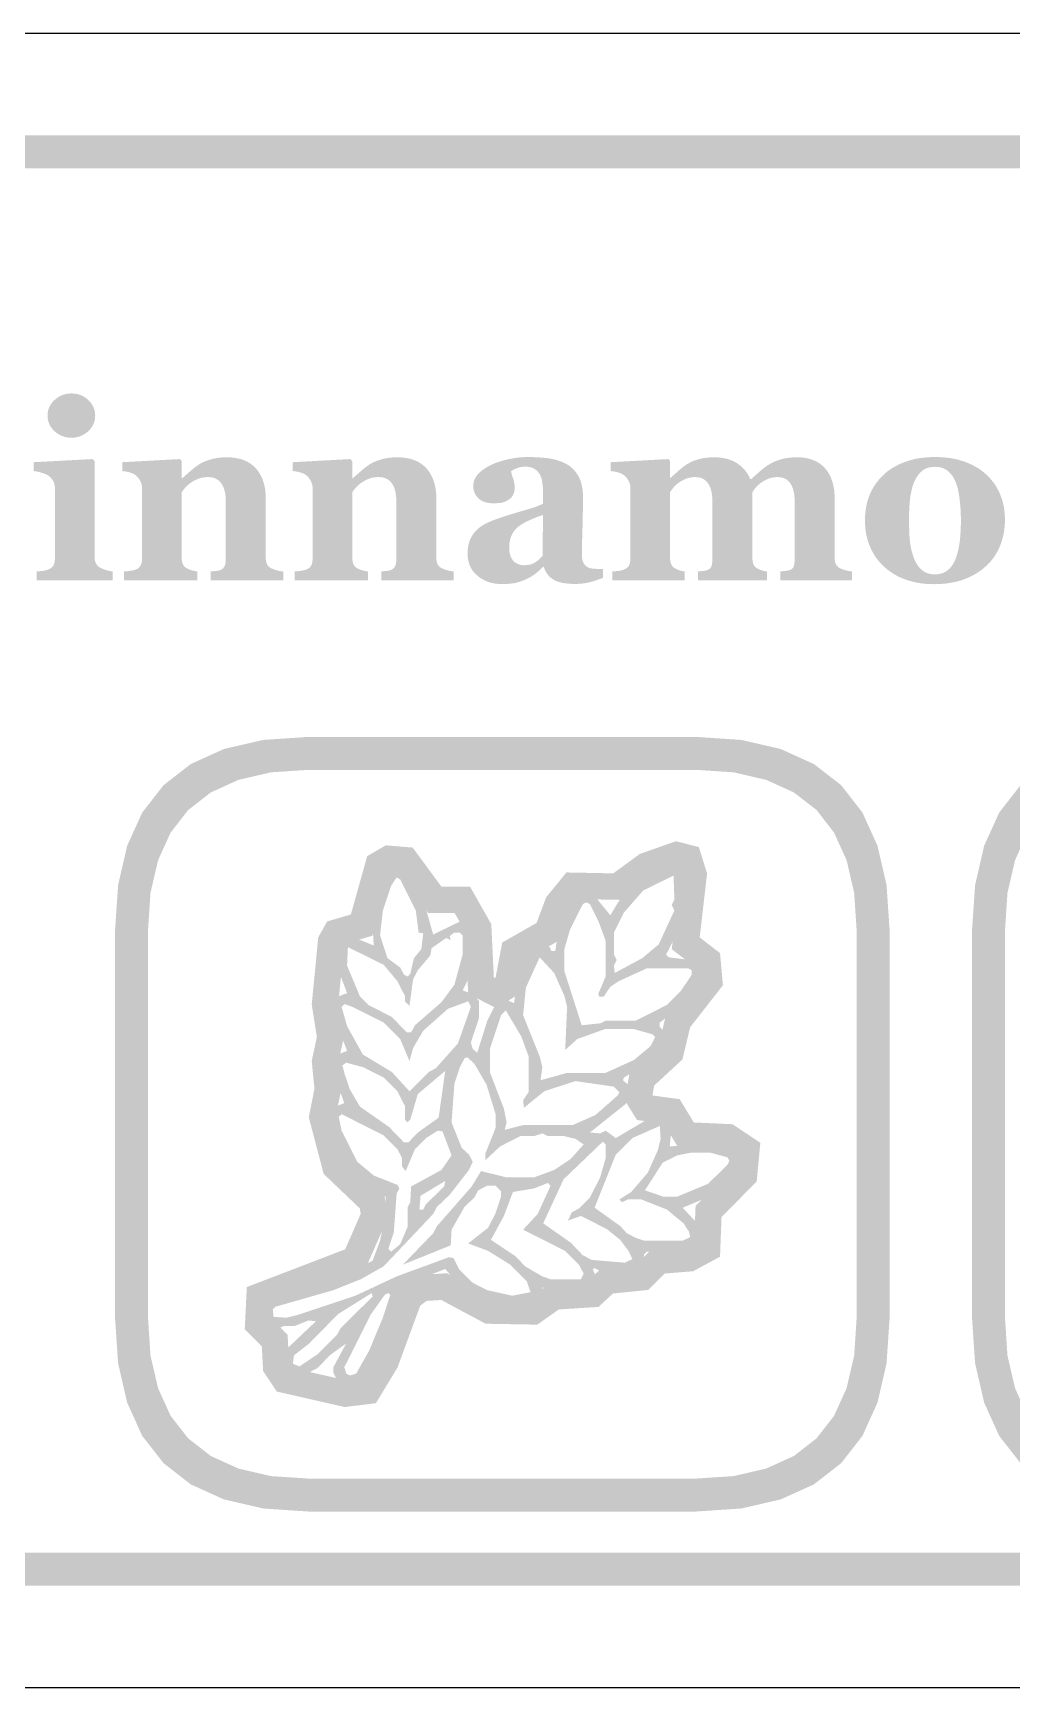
# Model space of a CAD drawing. Header units: millimetres. Extents: x 6 to 126, y 130 to 351.
# Drawn here: x 21.91 to 33.78, y 284.96 to 305.04 of the extents above; entities that cross this region are included whole.
import ezdxf

# ---------------------------------------------------------------- set-up
doc = ezdxf.new("R2010")
doc.units = ezdxf.units.MM
doc.layers.add('CUT', color=1, linetype='Continuous')
doc.layers.add('RASTER', color=7, linetype='Continuous')

msp = doc.modelspace()

# ---------------------------------------------------------------- hatches: boundary and pattern name
at = {"layer": 'RASTER'}
h = msp.add_hatch(color=7, dxfattribs=at)
h.paths.add_polyline_path([(7.2, 301.6), (7.234, 302.116), (7.337, 302.563), (7.509, 302.941), (7.75, 303.25), (8.059, 303.491), (8.438, 303.663), (8.884, 303.766), (9.4, 303.8), (66.6, 303.8), (67.116, 303.766), (67.563, 303.663), (67.941, 303.491), (68.25, 303.25), (68.491, 302.941), (68.663, 302.563), (68.766, 302.116), (68.8, 301.6), (68.8, 288.4), (68.766, 287.884), (68.663, 287.438), (68.491, 287.059), (68.25, 286.75), (67.941, 286.509), (67.563, 286.338), (67.116, 286.234), (66.6, 286.2), (9.4, 286.2), (8.884, 286.234), (8.438, 286.338), (8.059, 286.509), (7.75, 286.75), (7.509, 287.059), (7.337, 287.438), (7.234, 287.884), (7.2, 288.4)])
h.paths.add_polyline_path([(7.6, 301.6), (7.6, 288.4), (7.628, 287.978), (7.712, 287.613), (7.853, 287.303), (8.05, 287.05), (8.303, 286.853), (8.612, 286.713), (8.978, 286.628), (9.4, 286.6), (66.6, 286.6), (67.022, 286.628), (67.387, 286.713), (67.697, 286.853), (67.95, 287.05), (68.147, 287.303), (68.288, 287.613), (68.372, 287.978), (68.4, 288.4), (68.4, 301.6), (68.372, 302.022), (68.288, 302.388), (68.147, 302.697), (67.95, 302.95), (67.697, 303.147), (67.387, 303.288), (67.022, 303.372), (66.6, 303.4), (9.4, 303.4), (8.978, 303.372), (8.612, 303.288), (8.303, 303.147), (8.05, 302.95), (7.853, 302.697), (7.712, 302.388), (7.628, 302.022), (7.6, 301.6)], flags=0)
h = msp.add_hatch(color=7, dxfattribs=at)
h.paths.add_polyline_path([(22.873, 298.4), (21.948, 298.4), (21.948, 298.507), (21.957, 298.508), (21.966, 298.508), (21.976, 298.509), (21.985, 298.51), (21.995, 298.511), (22.004, 298.512), (22.013, 298.513), (22.022, 298.514), (22.031, 298.515), (22.04, 298.517), (22.048, 298.518), (22.056, 298.52), (22.064, 298.522), (22.071, 298.524), (22.078, 298.526), (22.085, 298.529), (22.096, 298.534), (22.107, 298.539), (22.116, 298.544), (22.125, 298.55), (22.133, 298.557), (22.14, 298.564), (22.146, 298.571), (22.151, 298.579), (22.156, 298.588), (22.159, 298.597), (22.163, 298.607), (22.165, 298.618), (22.167, 298.629), (22.169, 298.641), (22.17, 298.653), (22.17, 298.667), (22.17, 299.519), (22.17, 299.532), (22.169, 299.544), (22.167, 299.556), (22.164, 299.567), (22.161, 299.578), (22.157, 299.589), (22.152, 299.599), (22.147, 299.609), (22.141, 299.619), (22.134, 299.628), (22.128, 299.636), (22.12, 299.644), (22.113, 299.652), (22.105, 299.659), (22.097, 299.665), (22.088, 299.671), (22.081, 299.676), (22.073, 299.68), (22.065, 299.684), (22.055, 299.689), (22.045, 299.693), (22.033, 299.697), (22.021, 299.701), (22.008, 299.705), (21.995, 299.709), (21.982, 299.713), (21.97, 299.716), (21.957, 299.718), (21.945, 299.721), (21.933, 299.723), (21.922, 299.724), (21.911, 299.726), (21.911, 299.833), (22.629, 299.871), (22.651, 299.849), (22.651, 298.686), (22.651, 298.673), (22.652, 298.661), (22.654, 298.649), (22.656, 298.638), (22.659, 298.628), (22.663, 298.617), (22.667, 298.608), (22.673, 298.598), (22.678, 298.59), (22.685, 298.582), (22.692, 298.574), (22.699, 298.567), (22.708, 298.561), (22.716, 298.555), (22.726, 298.55), (22.736, 298.545), (22.743, 298.542), (22.751, 298.539), (22.758, 298.536), (22.766, 298.533), (22.775, 298.53), (22.783, 298.527), (22.791, 298.524), (22.8, 298.522), (22.809, 298.519), (22.818, 298.517), (22.827, 298.515), (22.836, 298.513), (22.845, 298.511), (22.854, 298.509), (22.864, 298.508), (22.873, 298.507)])
h.paths.add_polyline_path([(22.659, 300.398), (22.658, 300.371), (22.654, 300.344), (22.647, 300.319), (22.638, 300.295), (22.626, 300.272), (22.611, 300.25), (22.594, 300.228), (22.574, 300.208), (22.552, 300.19), (22.529, 300.174), (22.505, 300.161), (22.48, 300.15), (22.454, 300.141), (22.427, 300.135), (22.4, 300.131), (22.371, 300.13), (22.342, 300.131), (22.314, 300.135), (22.286, 300.141), (22.26, 300.15), (22.235, 300.161), (22.211, 300.174), (22.188, 300.19), (22.167, 300.208), (22.146, 300.228), (22.129, 300.25), (22.114, 300.272), (22.102, 300.295), (22.093, 300.319), (22.086, 300.344), (22.082, 300.371), (22.081, 300.398), (22.082, 300.425), (22.086, 300.452), (22.093, 300.477), (22.102, 300.501), (22.114, 300.525), (22.129, 300.547), (22.146, 300.568), (22.167, 300.588), (22.188, 300.607), (22.211, 300.623), (22.235, 300.637), (22.26, 300.648), (22.286, 300.656), (22.314, 300.663), (22.342, 300.666), (22.371, 300.668), (22.4, 300.666), (22.428, 300.663), (22.455, 300.656), (22.481, 300.648), (22.506, 300.637), (22.53, 300.623), (22.553, 300.607), (22.574, 300.588), (22.594, 300.568), (22.612, 300.547), (22.626, 300.525), (22.638, 300.501), (22.647, 300.477), (22.654, 300.452), (22.658, 300.425), (22.659, 300.398)])
for points in [[(24.942, 298.4), (24.06, 298.4), (24.06, 298.507), (24.067, 298.508), (24.074, 298.508), (24.082, 298.509), (24.091, 298.51), (24.099, 298.511), (24.108, 298.512), (24.117, 298.513), (24.127, 298.514), (24.137, 298.515), (24.146, 298.517), (24.154, 298.518), (24.162, 298.52), (24.169, 298.522), (24.176, 298.524), (24.182, 298.526), (24.187, 298.529), (24.195, 298.533), (24.202, 298.538), (24.208, 298.543), (24.214, 298.549), (24.219, 298.555), (24.224, 298.561), (24.228, 298.568), (24.231, 298.576), (24.234, 298.584), (24.237, 298.593), (24.239, 298.603), (24.241, 298.614), (24.243, 298.626), (24.244, 298.638), (24.244, 298.652), (24.244, 298.667), (24.244, 299.352), (24.244, 299.388), (24.241, 299.422), (24.237, 299.454), (24.231, 299.483), (24.223, 299.51), (24.213, 299.535), (24.202, 299.557), (24.189, 299.577), (24.175, 299.595), (24.159, 299.61), (24.141, 299.623), (24.122, 299.634), (24.1, 299.642), (24.078, 299.648), (24.054, 299.651), (24.028, 299.652), (24.013, 299.652), (23.999, 299.651), (23.985, 299.65), (23.971, 299.648), (23.957, 299.646), (23.944, 299.643), (23.931, 299.639), (23.918, 299.635), (23.906, 299.63), (23.893, 299.625), (23.881, 299.619), (23.868, 299.613), (23.856, 299.607), (23.844, 299.599), (23.832, 299.592), (23.82, 299.584), (23.809, 299.576), (23.799, 299.569), (23.79, 299.561), (23.781, 299.554), (23.773, 299.546), (23.765, 299.539), (23.758, 299.531), (23.751, 299.524), (23.745, 299.516), (23.739, 299.509), (23.733, 299.501), (23.728, 299.495), (23.723, 299.488), (23.718, 299.482), (23.713, 299.475), (23.708, 299.469), (23.708, 298.683), (23.708, 298.67), (23.709, 298.658), (23.71, 298.647), (23.712, 298.636), (23.714, 298.625), (23.716, 298.615), (23.719, 298.606), (23.723, 298.597), (23.727, 298.589), (23.731, 298.581), (23.737, 298.574), (23.742, 298.567), (23.749, 298.561), (23.756, 298.555), (23.763, 298.55), (23.771, 298.545), (23.777, 298.542), (23.784, 298.539), (23.79, 298.536), (23.798, 298.533), (23.805, 298.53), (23.813, 298.527), (23.821, 298.524), (23.83, 298.522), (23.839, 298.519), (23.847, 298.517), (23.856, 298.515), (23.865, 298.513), (23.873, 298.511), (23.882, 298.509), (23.89, 298.508), (23.899, 298.507), (23.899, 298.4), (23.008, 298.4), (23.008, 298.507), (23.017, 298.508), (23.026, 298.509), (23.036, 298.509), (23.045, 298.51), (23.054, 298.511), (23.063, 298.513), (23.073, 298.514), (23.082, 298.515), (23.091, 298.516), (23.1, 298.518), (23.109, 298.519), (23.117, 298.521), (23.124, 298.523), (23.132, 298.525), (23.139, 298.527), (23.146, 298.529), (23.157, 298.533), (23.167, 298.538), (23.177, 298.543), (23.185, 298.549), (23.193, 298.556), (23.2, 298.563), (23.205, 298.571), (23.21, 298.579), (23.214, 298.587), (23.218, 298.597), (23.221, 298.607), (23.223, 298.618), (23.225, 298.629), (23.227, 298.641), (23.228, 298.653), (23.228, 298.667), (23.228, 299.519), (23.227, 299.53), (23.226, 299.542), (23.224, 299.553), (23.222, 299.564), (23.219, 299.575), (23.215, 299.586), (23.21, 299.597), (23.204, 299.608), (23.198, 299.619), (23.192, 299.629), (23.185, 299.639), (23.177, 299.648), (23.169, 299.657), (23.161, 299.665), (23.152, 299.673), (23.143, 299.68), (23.136, 299.685), (23.129, 299.689), (23.121, 299.693), (23.113, 299.696), (23.104, 299.7), (23.095, 299.703), (23.086, 299.707), (23.076, 299.71), (23.066, 299.712), (23.056, 299.715), (23.045, 299.717), (23.034, 299.719), (23.023, 299.721), (23.011, 299.723), (23, 299.724), (22.988, 299.726), (22.988, 299.833), (23.686, 299.871), (23.708, 299.849), (23.708, 299.636), (23.714, 299.636), (23.725, 299.646), (23.736, 299.656), (23.747, 299.666), (23.76, 299.677), (23.772, 299.688), (23.786, 299.699), (23.799, 299.712), (23.814, 299.724), (23.828, 299.737), (23.842, 299.749), (23.856, 299.76), (23.87, 299.771), (23.884, 299.781), (23.897, 299.79), (23.91, 299.799), (23.922, 299.808), (23.936, 299.816), (23.951, 299.825), (23.968, 299.833), (23.985, 299.84), (24.003, 299.848), (24.022, 299.855), (24.043, 299.861), (24.064, 299.868), (24.086, 299.874), (24.109, 299.879), (24.132, 299.883), (24.155, 299.886), (24.179, 299.889), (24.203, 299.891), (24.227, 299.892), (24.252, 299.893), (24.31, 299.891), (24.364, 299.884), (24.414, 299.874), (24.461, 299.859), (24.504, 299.84), (24.543, 299.816), (24.578, 299.789), (24.61, 299.757), (24.638, 299.722), (24.662, 299.684), (24.683, 299.643), (24.699, 299.6), (24.712, 299.553), (24.722, 299.504), (24.727, 299.452), (24.729, 299.398), (24.729, 298.68), (24.729, 298.667), (24.73, 298.654), (24.732, 298.642), (24.733, 298.631), (24.736, 298.621), (24.738, 298.611), (24.742, 298.602), (24.745, 298.593), (24.75, 298.586), (24.755, 298.578), (24.761, 298.571), (24.768, 298.564), (24.776, 298.558), (24.785, 298.552), (24.795, 298.547), (24.805, 298.542), (24.811, 298.54), (24.818, 298.537), (24.825, 298.534), (24.832, 298.532), (24.839, 298.529), (24.847, 298.527), (24.855, 298.524), (24.863, 298.522), (24.872, 298.519), (24.881, 298.517), (24.89, 298.515), (24.9, 298.513), (24.91, 298.511), (24.92, 298.509), (24.931, 298.508), (24.942, 298.507)], [(27.011, 298.4), (26.13, 298.4), (26.13, 298.507), (26.137, 298.508), (26.144, 298.508), (26.152, 298.509), (26.16, 298.51), (26.169, 298.511), (26.178, 298.512), (26.187, 298.513), (26.197, 298.514), (26.207, 298.515), (26.216, 298.517), (26.224, 298.518), (26.232, 298.52), (26.239, 298.522), (26.246, 298.524), (26.252, 298.526), (26.257, 298.529), (26.264, 298.533), (26.271, 298.538), (26.278, 298.543), (26.283, 298.549), (26.289, 298.555), (26.293, 298.561), (26.297, 298.568), (26.301, 298.576), (26.304, 298.584), (26.307, 298.593), (26.309, 298.603), (26.311, 298.614), (26.312, 298.626), (26.313, 298.638), (26.314, 298.652), (26.314, 298.667), (26.314, 299.352), (26.313, 299.388), (26.311, 299.422), (26.306, 299.454), (26.3, 299.483), (26.293, 299.51), (26.283, 299.535), (26.272, 299.557), (26.259, 299.577), (26.245, 299.595), (26.229, 299.61), (26.211, 299.623), (26.191, 299.634), (26.17, 299.642), (26.148, 299.648), (26.123, 299.651), (26.097, 299.652), (26.083, 299.652), (26.069, 299.651), (26.055, 299.65), (26.041, 299.648), (26.027, 299.646), (26.014, 299.643), (26.001, 299.639), (25.988, 299.635), (25.976, 299.63), (25.963, 299.625), (25.951, 299.619), (25.938, 299.613), (25.926, 299.607), (25.914, 299.599), (25.902, 299.592), (25.889, 299.584), (25.879, 299.576), (25.869, 299.569), (25.86, 299.561), (25.851, 299.554), (25.843, 299.546), (25.835, 299.539), (25.828, 299.531), (25.821, 299.524), (25.815, 299.516), (25.809, 299.509), (25.803, 299.501), (25.798, 299.495), (25.792, 299.488), (25.787, 299.482), (25.783, 299.475), (25.778, 299.469), (25.778, 298.683), (25.778, 298.67), (25.779, 298.658), (25.78, 298.647), (25.782, 298.636), (25.784, 298.625), (25.786, 298.615), (25.789, 298.606), (25.793, 298.597), (25.797, 298.589), (25.801, 298.581), (25.806, 298.574), (25.812, 298.567), (25.818, 298.561), (25.825, 298.555), (25.833, 298.55), (25.841, 298.545), (25.847, 298.542), (25.854, 298.539), (25.86, 298.536), (25.867, 298.533), (25.875, 298.53), (25.883, 298.527), (25.891, 298.524), (25.9, 298.522), (25.908, 298.519), (25.917, 298.517), (25.926, 298.515), (25.934, 298.513), (25.943, 298.511), (25.952, 298.509), (25.96, 298.508), (25.969, 298.507), (25.969, 298.4), (25.078, 298.4), (25.078, 298.507), (25.087, 298.508), (25.096, 298.509), (25.105, 298.509), (25.115, 298.51), (25.124, 298.511), (25.133, 298.513), (25.143, 298.514), (25.152, 298.515), (25.161, 298.516), (25.17, 298.518), (25.178, 298.519), (25.186, 298.521), (25.194, 298.523), (25.202, 298.525), (25.209, 298.527), (25.216, 298.529), (25.227, 298.533), (25.237, 298.538), (25.247, 298.543), (25.255, 298.549), (25.263, 298.556), (25.269, 298.563), (25.275, 298.571), (25.28, 298.579), (25.284, 298.587), (25.288, 298.597), (25.291, 298.607), (25.293, 298.618), (25.295, 298.629), (25.297, 298.641), (25.297, 298.653), (25.298, 298.667), (25.298, 299.519), (25.297, 299.53), (25.296, 299.542), (25.294, 299.553), (25.292, 299.564), (25.288, 299.575), (25.284, 299.586), (25.28, 299.597), (25.274, 299.608), (25.268, 299.619), (25.262, 299.629), (25.255, 299.639), (25.247, 299.648), (25.239, 299.657), (25.231, 299.665), (25.222, 299.673), (25.213, 299.68), (25.206, 299.685), (25.199, 299.689), (25.191, 299.693), (25.183, 299.696), (25.174, 299.7), (25.165, 299.703), (25.156, 299.707), (25.146, 299.71), (25.136, 299.712), (25.125, 299.715), (25.115, 299.717), (25.104, 299.719), (25.092, 299.721), (25.081, 299.723), (25.069, 299.724), (25.057, 299.726), (25.057, 299.833), (25.756, 299.871), (25.778, 299.849), (25.778, 299.636), (25.784, 299.636), (25.794, 299.646), (25.806, 299.656), (25.817, 299.666), (25.829, 299.677), (25.842, 299.688), (25.855, 299.699), (25.869, 299.712), (25.884, 299.724), (25.898, 299.737), (25.912, 299.749), (25.926, 299.76), (25.94, 299.771), (25.953, 299.781), (25.966, 299.79), (25.979, 299.799), (25.992, 299.808), (26.006, 299.816), (26.021, 299.825), (26.037, 299.833), (26.055, 299.84), (26.073, 299.848), (26.092, 299.855), (26.113, 299.861), (26.134, 299.868), (26.156, 299.874), (26.179, 299.879), (26.202, 299.883), (26.225, 299.886), (26.248, 299.889), (26.272, 299.891), (26.297, 299.892), (26.322, 299.893), (26.379, 299.891), (26.433, 299.884), (26.484, 299.874), (26.53, 299.859), (26.573, 299.84), (26.613, 299.816), (26.648, 299.789), (26.68, 299.757), (26.708, 299.722), (26.732, 299.684), (26.752, 299.643), (26.769, 299.6), (26.782, 299.553), (26.792, 299.504), (26.797, 299.452), (26.799, 299.398), (26.799, 298.68), (26.799, 298.667), (26.8, 298.654), (26.801, 298.642), (26.803, 298.631), (26.805, 298.621), (26.808, 298.611), (26.811, 298.602), (26.815, 298.593), (26.82, 298.586), (26.825, 298.578), (26.831, 298.571), (26.838, 298.564), (26.846, 298.558), (26.855, 298.552), (26.865, 298.547), (26.875, 298.542), (26.881, 298.54), (26.888, 298.537), (26.894, 298.534), (26.901, 298.532), (26.909, 298.529), (26.917, 298.527), (26.925, 298.524), (26.933, 298.522), (26.942, 298.519), (26.951, 298.517), (26.96, 298.515), (26.97, 298.513), (26.98, 298.511), (26.99, 298.509), (27.001, 298.508), (27.011, 298.507)], [(31.845, 298.4), (30.972, 298.4), (30.972, 298.507), (30.981, 298.508), (30.989, 298.509), (30.997, 298.51), (31.005, 298.511), (31.014, 298.512), (31.022, 298.513), (31.031, 298.514), (31.04, 298.514), (31.048, 298.515), (31.057, 298.516), (31.065, 298.518), (31.072, 298.519), (31.079, 298.521), (31.086, 298.524), (31.092, 298.526), (31.098, 298.529), (31.106, 298.533), (31.113, 298.537), (31.119, 298.543), (31.125, 298.548), (31.13, 298.555), (31.134, 298.562), (31.137, 298.57), (31.139, 298.578), (31.141, 298.587), (31.143, 298.596), (31.145, 298.607), (31.146, 298.617), (31.147, 298.629), (31.148, 298.641), (31.148, 298.653), (31.148, 298.667), (31.148, 299.351), (31.147, 299.387), (31.145, 299.421), (31.141, 299.453), (31.135, 299.483), (31.127, 299.51), (31.118, 299.535), (31.107, 299.557), (31.095, 299.577), (31.081, 299.595), (31.065, 299.61), (31.048, 299.623), (31.03, 299.634), (31.01, 299.642), (30.989, 299.648), (30.966, 299.651), (30.942, 299.652), (30.926, 299.652), (30.911, 299.651), (30.896, 299.65), (30.882, 299.647), (30.868, 299.645), (30.855, 299.641), (30.842, 299.637), (30.83, 299.633), (30.817, 299.628), (30.806, 299.622), (30.794, 299.616), (30.783, 299.611), (30.771, 299.604), (30.761, 299.598), (30.75, 299.591), (30.74, 299.584), (30.729, 299.576), (30.719, 299.568), (30.71, 299.561), (30.702, 299.553), (30.694, 299.545), (30.686, 299.537), (30.68, 299.53), (30.674, 299.522), (30.668, 299.515), (30.662, 299.507), (30.657, 299.5), (30.652, 299.494), (30.647, 299.487), (30.643, 299.481), (30.638, 299.475), (30.634, 299.469), (30.634, 298.683), (30.634, 298.67), (30.635, 298.658), (30.636, 298.646), (30.637, 298.635), (30.639, 298.625), (30.641, 298.615), (30.644, 298.606), (30.646, 298.597), (30.65, 298.589), (30.654, 298.581), (30.659, 298.574), (30.664, 298.568), (30.67, 298.561), (30.677, 298.555), (30.685, 298.55), (30.693, 298.545), (30.699, 298.542), (30.705, 298.539), (30.711, 298.536), (30.718, 298.533), (30.724, 298.53), (30.731, 298.527), (30.739, 298.524), (30.746, 298.522), (30.754, 298.519), (30.761, 298.517), (30.769, 298.515), (30.777, 298.513), (30.785, 298.511), (30.793, 298.509), (30.801, 298.508), (30.81, 298.507), (30.81, 298.4), (29.973, 298.4), (29.973, 298.507), (29.981, 298.508), (29.988, 298.508), (29.996, 298.509), (30.004, 298.51), (30.013, 298.511), (30.022, 298.512), (30.031, 298.513), (30.041, 298.514), (30.05, 298.515), (30.059, 298.517), (30.068, 298.518), (30.075, 298.52), (30.082, 298.522), (30.089, 298.524), (30.094, 298.526), (30.099, 298.529), (30.107, 298.533), (30.113, 298.538), (30.119, 298.543), (30.125, 298.549), (30.13, 298.555), (30.134, 298.561), (30.137, 298.568), (30.14, 298.576), (30.142, 298.584), (30.144, 298.593), (30.145, 298.603), (30.147, 298.614), (30.148, 298.626), (30.149, 298.638), (30.149, 298.652), (30.149, 298.667), (30.149, 299.351), (30.148, 299.387), (30.146, 299.421), (30.142, 299.453), (30.136, 299.483), (30.128, 299.51), (30.119, 299.535), (30.108, 299.557), (30.096, 299.577), (30.082, 299.595), (30.066, 299.61), (30.049, 299.623), (30.031, 299.634), (30.011, 299.642), (29.99, 299.648), (29.967, 299.651), (29.943, 299.652), (29.927, 299.652), (29.912, 299.651), (29.897, 299.65), (29.883, 299.647), (29.869, 299.645), (29.856, 299.641), (29.843, 299.637), (29.831, 299.633), (29.818, 299.628), (29.807, 299.622), (29.795, 299.616), (29.784, 299.611), (29.772, 299.604), (29.761, 299.598), (29.751, 299.591), (29.74, 299.584), (29.73, 299.576), (29.72, 299.568), (29.711, 299.561), (29.703, 299.553), (29.695, 299.545), (29.687, 299.537), (29.681, 299.53), (29.675, 299.522), (29.669, 299.515), (29.663, 299.507), (29.658, 299.5), (29.653, 299.494), (29.648, 299.487), (29.644, 299.481), (29.639, 299.475), (29.635, 299.469), (29.635, 298.683), (29.635, 298.67), (29.636, 298.658), (29.637, 298.647), (29.638, 298.636), (29.64, 298.625), (29.642, 298.616), (29.645, 298.606), (29.648, 298.598), (29.652, 298.59), (29.656, 298.582), (29.661, 298.575), (29.667, 298.568), (29.673, 298.561), (29.68, 298.555), (29.687, 298.55), (29.695, 298.545), (29.701, 298.542), (29.707, 298.539), (29.714, 298.536), (29.72, 298.533), (29.727, 298.53), (29.734, 298.527), (29.741, 298.524), (29.749, 298.522), (29.756, 298.519), (29.764, 298.517), (29.772, 298.515), (29.779, 298.513), (29.788, 298.511), (29.796, 298.509), (29.804, 298.508), (29.812, 298.507), (29.812, 298.4), (28.935, 298.4), (28.935, 298.507), (28.944, 298.508), (28.954, 298.508), (28.963, 298.509), (28.973, 298.51), (28.982, 298.511), (28.991, 298.512), (29, 298.513), (29.01, 298.514), (29.019, 298.515), (29.027, 298.517), (29.036, 298.518), (29.044, 298.52), (29.051, 298.522), (29.059, 298.524), (29.066, 298.526), (29.073, 298.529), (29.084, 298.534), (29.094, 298.539), (29.104, 298.544), (29.112, 298.55), (29.12, 298.557), (29.126, 298.564), (29.132, 298.571), (29.137, 298.579), (29.141, 298.588), (29.145, 298.597), (29.148, 298.607), (29.15, 298.618), (29.152, 298.629), (29.153, 298.641), (29.154, 298.653), (29.155, 298.667), (29.155, 299.519), (29.154, 299.531), (29.153, 299.542), (29.151, 299.554), (29.148, 299.565), (29.145, 299.577), (29.141, 299.588), (29.135, 299.599), (29.13, 299.611), (29.123, 299.622), (29.117, 299.632), (29.11, 299.641), (29.102, 299.65), (29.095, 299.659), (29.087, 299.667), (29.078, 299.674), (29.07, 299.68), (29.063, 299.685), (29.056, 299.689), (29.048, 299.693), (29.04, 299.696), (29.031, 299.7), (29.022, 299.703), (29.013, 299.707), (29.003, 299.71), (28.993, 299.712), (28.982, 299.715), (28.972, 299.717), (28.961, 299.719), (28.949, 299.721), (28.938, 299.723), (28.926, 299.724), (28.914, 299.726), (28.914, 299.833), (29.613, 299.871), (29.635, 299.849), (29.635, 299.642), (29.641, 299.642), (29.651, 299.652), (29.662, 299.661), (29.674, 299.672), (29.686, 299.682), (29.698, 299.693), (29.711, 299.705), (29.724, 299.717), (29.738, 299.729), (29.752, 299.742), (29.766, 299.753), (29.78, 299.764), (29.793, 299.775), (29.806, 299.785), (29.819, 299.794), (29.832, 299.803), (29.844, 299.811), (29.859, 299.819), (29.874, 299.827), (29.889, 299.835), (29.906, 299.843), (29.924, 299.85), (29.943, 299.857), (29.963, 299.863), (29.984, 299.869), (30.005, 299.875), (30.027, 299.879), (30.05, 299.884), (30.073, 299.887), (30.096, 299.889), (30.12, 299.891), (30.145, 299.892), (30.17, 299.893), (30.211, 299.892), (30.25, 299.888), (30.287, 299.882), (30.323, 299.875), (30.357, 299.864), (30.389, 299.852), (30.42, 299.837), (30.449, 299.82), (30.476, 299.801), (30.501, 299.781), (30.524, 299.759), (30.544, 299.736), (30.563, 299.711), (30.58, 299.685), (30.595, 299.657), (30.608, 299.628), (30.621, 299.628), (30.632, 299.638), (30.643, 299.648), (30.655, 299.659), (30.668, 299.671), (30.681, 299.682), (30.695, 299.695), (30.71, 299.707), (30.725, 299.721), (30.74, 299.734), (30.755, 299.746), (30.77, 299.758), (30.784, 299.769), (30.798, 299.779), (30.811, 299.789), (30.825, 299.798), (30.838, 299.806), (30.852, 299.815), (30.868, 299.824), (30.885, 299.832), (30.903, 299.84), (30.921, 299.847), (30.941, 299.855), (30.962, 299.861), (30.983, 299.868), (31.006, 299.874), (31.028, 299.879), (31.052, 299.883), (31.075, 299.886), (31.099, 299.889), (31.123, 299.891), (31.148, 299.892), (31.173, 299.893), (31.227, 299.891), (31.277, 299.885), (31.325, 299.874), (31.369, 299.86), (31.41, 299.842), (31.448, 299.819), (31.482, 299.793), (31.514, 299.762), (31.542, 299.728), (31.566, 299.69), (31.586, 299.649), (31.603, 299.604), (31.616, 299.556), (31.626, 299.505), (31.631, 299.45), (31.633, 299.392), (31.633, 298.68), (31.633, 298.667), (31.634, 298.654), (31.635, 298.642), (31.637, 298.631), (31.639, 298.62), (31.642, 298.61), (31.645, 298.601), (31.649, 298.593), (31.654, 298.585), (31.659, 298.577), (31.665, 298.57), (31.672, 298.564), (31.68, 298.557), (31.688, 298.552), (31.698, 298.547), (31.708, 298.542), (31.714, 298.54), (31.72, 298.537), (31.727, 298.534), (31.734, 298.532), (31.741, 298.529), (31.749, 298.527), (31.757, 298.524), (31.766, 298.522), (31.774, 298.519), (31.784, 298.517), (31.793, 298.515), (31.803, 298.513), (31.813, 298.511), (31.823, 298.509), (31.834, 298.508), (31.845, 298.507)]]:
    msp.add_hatch(color=7, dxfattribs=at).paths.add_polyline_path(points)
h = msp.add_hatch(color=7, dxfattribs=at)
h.paths.add_polyline_path([(28.822, 298.431), (28.806, 298.424), (28.788, 298.417), (28.77, 298.411), (28.752, 298.404), (28.732, 298.398), (28.712, 298.391), (28.691, 298.385), (28.67, 298.379), (28.648, 298.374), (28.625, 298.369), (28.602, 298.365), (28.579, 298.362), (28.556, 298.359), (28.532, 298.358), (28.508, 298.356), (28.484, 298.356), (28.44, 298.357), (28.4, 298.359), (28.362, 298.364), (28.327, 298.369), (28.296, 298.377), (28.267, 298.386), (28.241, 298.397), (28.219, 298.41), (28.198, 298.424), (28.179, 298.439), (28.162, 298.456), (28.147, 298.475), (28.133, 298.494), (28.122, 298.516), (28.111, 298.538), (28.103, 298.563), (28.094, 298.563), (28.082, 298.55), (28.069, 298.539), (28.057, 298.527), (28.045, 298.516), (28.033, 298.506), (28.021, 298.496), (28.01, 298.487), (27.998, 298.478), (27.986, 298.469), (27.975, 298.461), (27.963, 298.453), (27.95, 298.445), (27.938, 298.438), (27.925, 298.431), (27.912, 298.424), (27.899, 298.418), (27.882, 298.41), (27.865, 298.403), (27.848, 298.396), (27.832, 298.39), (27.815, 298.384), (27.799, 298.379), (27.783, 298.374), (27.767, 298.37), (27.75, 298.366), (27.732, 298.363), (27.712, 298.361), (27.69, 298.358), (27.667, 298.357), (27.643, 298.356), (27.616, 298.355), (27.589, 298.355), (27.547, 298.356), (27.507, 298.361), (27.468, 298.369), (27.431, 298.38), (27.396, 298.394), (27.362, 298.411), (27.329, 298.431), (27.299, 298.455), (27.27, 298.481), (27.246, 298.509), (27.225, 298.539), (27.208, 298.572), (27.195, 298.606), (27.186, 298.642), (27.18, 298.68), (27.178, 298.721), (27.179, 298.744), (27.18, 298.767), (27.182, 298.788), (27.185, 298.809), (27.189, 298.829), (27.193, 298.848), (27.199, 298.866), (27.205, 298.883), (27.212, 298.899), (27.219, 298.915), (27.228, 298.93), (27.237, 298.945), (27.246, 298.96), (27.257, 298.974), (27.268, 298.988), (27.28, 299.001), (27.291, 299.012), (27.302, 299.023), (27.314, 299.033), (27.327, 299.043), (27.34, 299.053), (27.353, 299.062), (27.367, 299.07), (27.381, 299.078), (27.396, 299.086), (27.411, 299.093), (27.426, 299.101), (27.442, 299.108), (27.458, 299.115), (27.474, 299.122), (27.491, 299.129), (27.508, 299.135), (27.542, 299.147), (27.577, 299.16), (27.614, 299.172), (27.653, 299.185), (27.693, 299.197), (27.735, 299.21), (27.779, 299.223), (27.824, 299.236), (27.869, 299.249), (27.911, 299.261), (27.949, 299.273), (27.984, 299.285), (28.016, 299.296), (28.045, 299.308), (28.071, 299.318), (28.094, 299.329), (28.094, 299.469), (28.094, 299.479), (28.094, 299.489), (28.093, 299.5), (28.093, 299.512), (28.092, 299.524), (28.091, 299.537), (28.09, 299.551), (28.088, 299.566), (28.086, 299.581), (28.084, 299.595), (28.082, 299.608), (28.079, 299.621), (28.076, 299.634), (28.072, 299.645), (28.068, 299.657), (28.063, 299.667), (28.058, 299.679), (28.052, 299.69), (28.045, 299.7), (28.037, 299.71), (28.028, 299.72), (28.019, 299.729), (28.009, 299.738), (27.999, 299.746), (27.987, 299.754), (27.975, 299.76), (27.962, 299.766), (27.948, 299.77), (27.933, 299.774), (27.917, 299.776), (27.901, 299.778), (27.883, 299.778), (27.867, 299.778), (27.852, 299.777), (27.838, 299.776), (27.824, 299.774), (27.811, 299.771), (27.798, 299.768), (27.787, 299.764), (27.775, 299.76), (27.765, 299.756), (27.755, 299.751), (27.745, 299.746), (27.736, 299.742), (27.728, 299.737), (27.72, 299.732), (27.713, 299.728), (27.706, 299.723), (27.707, 299.715), (27.709, 299.706), (27.711, 299.696), (27.714, 299.686), (27.718, 299.674), (27.721, 299.662), (27.726, 299.648), (27.731, 299.633), (27.736, 299.618), (27.74, 299.604), (27.743, 299.589), (27.746, 299.574), (27.748, 299.56), (27.75, 299.546), (27.751, 299.532), (27.751, 299.518), (27.751, 299.511), (27.75, 299.504), (27.749, 299.497), (27.748, 299.49), (27.746, 299.482), (27.744, 299.473), (27.741, 299.465), (27.738, 299.455), (27.735, 299.446), (27.731, 299.438), (27.727, 299.43), (27.722, 299.422), (27.717, 299.415), (27.712, 299.408), (27.706, 299.402), (27.7, 299.396), (27.691, 299.389), (27.683, 299.382), (27.674, 299.376), (27.664, 299.37), (27.655, 299.365), (27.645, 299.36), (27.635, 299.355), (27.625, 299.351), (27.613, 299.347), (27.601, 299.344), (27.587, 299.341), (27.572, 299.339), (27.555, 299.337), (27.537, 299.336), (27.517, 299.335), (27.496, 299.335), (27.467, 299.335), (27.439, 299.338), (27.412, 299.343), (27.388, 299.349), (27.366, 299.358), (27.346, 299.368), (27.327, 299.38), (27.31, 299.394), (27.296, 299.409), (27.283, 299.426), (27.272, 299.443), (27.263, 299.462), (27.256, 299.482), (27.251, 299.503), (27.248, 299.525), (27.247, 299.548), (27.248, 299.569), (27.251, 299.588), (27.256, 299.608), (27.264, 299.626), (27.273, 299.644), (27.284, 299.662), (27.297, 299.679), (27.313, 299.696), (27.329, 299.712), (27.347, 299.727), (27.365, 299.741), (27.385, 299.755), (27.405, 299.768), (27.426, 299.781), (27.448, 299.792), (27.471, 299.803), (27.495, 299.814), (27.519, 299.824), (27.545, 299.833), (27.571, 299.842), (27.598, 299.851), (27.626, 299.858), (27.654, 299.865), (27.684, 299.871), (27.714, 299.877), (27.743, 299.882), (27.771, 299.886), (27.8, 299.89), (27.827, 299.892), (27.854, 299.894), (27.881, 299.895), (27.906, 299.896), (27.942, 299.895), (27.976, 299.895), (28.01, 299.893), (28.043, 299.891), (28.075, 299.889), (28.106, 299.886), (28.137, 299.883), (28.167, 299.879), (28.197, 299.874), (28.225, 299.868), (28.253, 299.861), (28.28, 299.853), (28.306, 299.844), (28.332, 299.833), (28.357, 299.822), (28.381, 299.809), (28.403, 299.796), (28.424, 299.781), (28.444, 299.764), (28.463, 299.746), (28.48, 299.727), (28.496, 299.706), (28.511, 299.684), (28.525, 299.66), (28.538, 299.635), (28.549, 299.608), (28.558, 299.579), (28.565, 299.548), (28.571, 299.516), (28.576, 299.481), (28.578, 299.445), (28.579, 299.406), (28.579, 299.364), (28.578, 299.32), (28.578, 299.274), (28.577, 299.225), (28.576, 299.175), (28.575, 299.123), (28.574, 299.07), (28.572, 299.014), (28.571, 298.959), (28.569, 298.91), (28.568, 298.865), (28.567, 298.826), (28.567, 298.791), (28.566, 298.761), (28.566, 298.735), (28.566, 298.715), (28.566, 298.699), (28.567, 298.684), (28.568, 298.669), (28.571, 298.656), (28.573, 298.643), (28.577, 298.632), (28.581, 298.621), (28.585, 298.611), (28.591, 298.602), (28.597, 298.593), (28.603, 298.585), (28.611, 298.578), (28.618, 298.571), (28.627, 298.565), (28.636, 298.559), (28.646, 298.554), (28.653, 298.551), (28.66, 298.549), (28.669, 298.546), (28.678, 298.544), (28.689, 298.543), (28.7, 298.542), (28.712, 298.541), (28.725, 298.54), (28.738, 298.539), (28.751, 298.539), (28.763, 298.539), (28.776, 298.538), (28.788, 298.538), (28.799, 298.538), (28.811, 298.538), (28.822, 298.538)])
h.paths.add_polyline_path([(28.094, 299.194), (28.074, 299.187), (28.053, 299.18), (28.033, 299.172), (28.012, 299.164), (27.992, 299.156), (27.972, 299.148), (27.952, 299.139), (27.931, 299.13), (27.912, 299.121), (27.893, 299.112), (27.875, 299.103), (27.858, 299.093), (27.842, 299.084), (27.827, 299.074), (27.813, 299.065), (27.8, 299.055), (27.786, 299.044), (27.774, 299.033), (27.762, 299.021), (27.751, 299.008), (27.741, 298.995), (27.731, 298.98), (27.723, 298.966), (27.715, 298.95), (27.707, 298.934), (27.701, 298.917), (27.696, 298.899), (27.692, 298.881), (27.688, 298.862), (27.686, 298.842), (27.684, 298.821), (27.684, 298.8), (27.685, 298.772), (27.687, 298.747), (27.691, 298.723), (27.697, 298.701), (27.704, 298.682), (27.713, 298.664), (27.724, 298.648), (27.736, 298.634), (27.749, 298.622), (27.763, 298.612), (27.778, 298.603), (27.794, 298.596), (27.81, 298.59), (27.827, 298.586), (27.845, 298.584), (27.864, 298.583), (27.884, 298.584), (27.903, 298.585), (27.92, 298.588), (27.937, 298.591), (27.954, 298.596), (27.969, 298.602), (27.983, 298.608), (27.997, 298.616), (28.009, 298.625), (28.022, 298.634), (28.034, 298.643), (28.045, 298.653), (28.057, 298.663), (28.068, 298.674), (28.078, 298.686), (28.088, 298.697)], flags=0)
h = msp.add_hatch(color=7, dxfattribs=at)
h.paths.add_polyline_path([(33.477, 299.68), (33.504, 299.654), (33.528, 299.627), (33.551, 299.599), (33.573, 299.569), (33.593, 299.538), (33.611, 299.506), (33.628, 299.473), (33.643, 299.439), (33.656, 299.403), (33.668, 299.367), (33.678, 299.33), (33.686, 299.292), (33.692, 299.254), (33.696, 299.214), (33.699, 299.175), (33.7, 299.134), (33.699, 299.094), (33.696, 299.054), (33.692, 299.015), (33.686, 298.976), (33.678, 298.938), (33.668, 298.9), (33.657, 298.863), (33.644, 298.827), (33.629, 298.792), (33.612, 298.757), (33.594, 298.725), (33.574, 298.693), (33.553, 298.663), (33.53, 298.634), (33.505, 298.606), (33.479, 298.58), (33.449, 298.554), (33.418, 298.528), (33.386, 298.505), (33.352, 298.483), (33.317, 298.463), (33.28, 298.444), (33.242, 298.427), (33.203, 298.412), (33.162, 298.398), (33.12, 298.386), (33.076, 298.376), (33.031, 298.368), (32.984, 298.361), (32.936, 298.357), (32.887, 298.354), (32.836, 298.353), (32.791, 298.354), (32.748, 298.356), (32.706, 298.36), (32.664, 298.366), (32.623, 298.373), (32.584, 298.382), (32.545, 298.392), (32.507, 298.404), (32.47, 298.418), (32.434, 298.433), (32.399, 298.45), (32.365, 298.468), (32.333, 298.489), (32.301, 298.51), (32.27, 298.533), (32.241, 298.558), (32.214, 298.583), (32.188, 298.61), (32.164, 298.638), (32.141, 298.668), (32.12, 298.699), (32.1, 298.731), (32.082, 298.765), (32.065, 298.801), (32.05, 298.837), (32.037, 298.875), (32.026, 298.914), (32.017, 298.954), (32.01, 298.994), (32.005, 299.036), (32.002, 299.079), (32.001, 299.124), (32.002, 299.167), (32.004, 299.209), (32.009, 299.25), (32.015, 299.29), (32.023, 299.328), (32.032, 299.365), (32.044, 299.402), (32.057, 299.436), (32.072, 299.47), (32.089, 299.503), (32.107, 299.535), (32.128, 299.566), (32.15, 299.596), (32.173, 299.625), (32.199, 299.653), (32.226, 299.68), (32.254, 299.705), (32.284, 299.729), (32.315, 299.751), (32.347, 299.771), (32.382, 299.79), (32.417, 299.808), (32.455, 299.824), (32.494, 299.839), (32.534, 299.852), (32.575, 299.864), (32.618, 299.874), (32.662, 299.882), (32.707, 299.888), (32.753, 299.892), (32.8, 299.895), (32.849, 299.896), (32.899, 299.895), (32.948, 299.892), (32.996, 299.888), (33.042, 299.882), (33.086, 299.874), (33.129, 299.864), (33.17, 299.852), (33.21, 299.839), (33.248, 299.824), (33.285, 299.808), (33.321, 299.79), (33.355, 299.771), (33.388, 299.751), (33.419, 299.729), (33.449, 299.705), (33.477, 299.68)])
h.paths.add_polyline_path([(33.102, 298.665), (33.11, 298.686), (33.117, 298.708), (33.124, 298.732), (33.13, 298.756), (33.136, 298.781), (33.141, 298.808), (33.146, 298.836), (33.15, 298.864), (33.154, 298.894), (33.157, 298.925), (33.159, 298.958), (33.161, 298.991), (33.163, 299.026), (33.164, 299.062), (33.165, 299.099), (33.165, 299.137), (33.165, 299.163), (33.164, 299.19), (33.163, 299.218), (33.162, 299.247), (33.16, 299.276), (33.157, 299.307), (33.154, 299.339), (33.151, 299.371), (33.147, 299.403), (33.142, 299.434), (33.138, 299.462), (33.132, 299.489), (33.127, 299.514), (33.12, 299.538), (33.114, 299.559), (33.107, 299.579), (33.097, 299.602), (33.087, 299.623), (33.077, 299.643), (33.065, 299.662), (33.052, 299.679), (33.039, 299.695), (33.024, 299.71), (33.009, 299.724), (32.993, 299.737), (32.976, 299.747), (32.958, 299.756), (32.939, 299.764), (32.919, 299.77), (32.897, 299.774), (32.875, 299.776), (32.852, 299.777), (32.826, 299.776), (32.802, 299.773), (32.78, 299.769), (32.758, 299.763), (32.738, 299.755), (32.719, 299.745), (32.702, 299.733), (32.686, 299.72), (32.67, 299.705), (32.656, 299.689), (32.643, 299.672), (32.63, 299.654), (32.619, 299.635), (32.608, 299.615), (32.598, 299.594), (32.59, 299.572), (32.582, 299.551), (32.575, 299.528), (32.569, 299.505), (32.564, 299.481), (32.559, 299.456), (32.554, 299.431), (32.55, 299.404), (32.547, 299.376), (32.544, 299.348), (32.542, 299.32), (32.54, 299.291), (32.538, 299.262), (32.537, 299.233), (32.536, 299.203), (32.536, 299.173), (32.535, 299.143), (32.536, 299.104), (32.536, 299.066), (32.537, 299.031), (32.538, 298.997), (32.539, 298.965), (32.541, 298.934), (32.543, 298.905), (32.546, 298.878), (32.549, 298.852), (32.553, 298.826), (32.557, 298.8), (32.563, 298.773), (32.57, 298.747), (32.578, 298.721), (32.586, 298.694), (32.595, 298.668), (32.604, 298.646), (32.614, 298.625), (32.625, 298.605), (32.636, 298.587), (32.649, 298.569), (32.662, 298.553), (32.677, 298.538), (32.692, 298.525), (32.708, 298.512), (32.726, 298.501), (32.744, 298.492), (32.764, 298.485), (32.784, 298.479), (32.806, 298.475), (32.828, 298.473), (32.852, 298.472), (32.873, 298.473), (32.894, 298.475), (32.914, 298.479), (32.933, 298.484), (32.952, 298.491), (32.97, 298.499), (32.987, 298.509), (33.003, 298.521), (33.018, 298.534), (33.033, 298.548), (33.046, 298.564), (33.059, 298.581), (33.071, 298.6), (33.082, 298.62), (33.093, 298.642), (33.102, 298.665)], flags=0)
h = msp.add_hatch(color=7, dxfattribs=at)
h.paths.add_polyline_path([(22.9, 294.15), (22.937, 294.701), (23.047, 295.178), (23.23, 295.582), (23.488, 295.913), (23.818, 296.17), (24.222, 296.353), (24.699, 296.463), (25.25, 296.5), (29.95, 296.5), (30.501, 296.463), (30.978, 296.353), (31.382, 296.17), (31.713, 295.913), (31.97, 295.582), (32.153, 295.178), (32.263, 294.701), (32.3, 294.15), (32.3, 289.45), (32.263, 288.899), (32.153, 288.422), (31.97, 288.018), (31.713, 287.688), (31.382, 287.43), (30.978, 287.247), (30.501, 287.137), (29.95, 287.1), (25.25, 287.1), (24.699, 287.137), (24.222, 287.247), (23.818, 287.43), (23.488, 287.688), (23.23, 288.018), (23.047, 288.422), (22.937, 288.899), (22.9, 289.45)])
h.paths.add_polyline_path([(23.3, 294.15), (23.3, 289.45), (23.33, 288.993), (23.422, 288.597), (23.574, 288.262), (23.788, 287.988), (24.062, 287.774), (24.397, 287.622), (24.793, 287.53), (25.25, 287.5), (29.95, 287.5), (30.407, 287.53), (30.803, 287.622), (31.138, 287.774), (31.413, 287.988), (31.626, 288.262), (31.778, 288.597), (31.87, 288.993), (31.9, 289.45), (31.9, 294.15), (31.87, 294.607), (31.778, 295.003), (31.626, 295.338), (31.413, 295.613), (31.138, 295.826), (30.803, 295.978), (30.407, 296.07), (29.95, 296.1), (25.25, 296.1), (24.793, 296.07), (24.397, 295.978), (24.062, 295.826), (23.788, 295.613), (23.574, 295.338), (23.422, 295.003), (23.33, 294.607), (23.3, 294.15)], flags=0)
h = msp.add_hatch(color=7, dxfattribs=at)
h.paths.add_polyline_path([(33.3, 294.15), (33.337, 294.701), (33.447, 295.178), (33.63, 295.582), (33.888, 295.913), (34.218, 296.17), (34.622, 296.353), (35.099, 296.463), (35.65, 296.5), (40.35, 296.5), (40.901, 296.463), (41.378, 296.353), (41.782, 296.17), (42.113, 295.913), (42.37, 295.582), (42.553, 295.178), (42.663, 294.701), (42.7, 294.15), (42.7, 289.45), (42.663, 288.899), (42.553, 288.422), (42.37, 288.018), (42.113, 287.688), (41.782, 287.43), (41.378, 287.247), (40.901, 287.137), (40.35, 287.1), (35.65, 287.1), (35.099, 287.137), (34.622, 287.247), (34.218, 287.43), (33.888, 287.688), (33.63, 288.018), (33.447, 288.422), (33.337, 288.899), (33.3, 289.45)])
h.paths.add_polyline_path([(33.7, 294.15), (33.7, 289.45), (33.73, 288.993), (33.822, 288.597), (33.974, 288.262), (34.188, 287.988), (34.462, 287.774), (34.797, 287.622), (35.193, 287.53), (35.65, 287.5), (40.35, 287.5), (40.807, 287.53), (41.203, 287.622), (41.538, 287.774), (41.813, 287.988), (42.026, 288.262), (42.178, 288.597), (42.27, 288.993), (42.3, 289.45), (42.3, 294.15), (42.27, 294.607), (42.178, 295.003), (42.026, 295.338), (41.813, 295.613), (41.538, 295.826), (41.203, 295.978), (40.807, 296.07), (40.35, 296.1), (35.65, 296.1), (35.193, 296.07), (34.797, 295.978), (34.462, 295.826), (34.188, 295.613), (33.974, 295.338), (33.822, 295.003), (33.73, 294.607), (33.7, 294.15)], flags=0)
h = msp.add_hatch(color=7, dxfattribs=at)
h.paths.add_polyline_path([(29.708, 295.234), (29.985, 295.163), (30.085, 294.842), (29.995, 294.067), (30.242, 293.876), (30.277, 293.486), (29.879, 292.976), (29.786, 292.586), (29.443, 292.269), (29.423, 292.155), (29.427, 292.148), (29.752, 292.104), (29.924, 291.821), (30.394, 291.8), (30.731, 291.575), (30.687, 291.106), (30.26, 290.673), (30.242, 290.192), (29.915, 290.016), (29.57, 289.988), (29.371, 289.789), (28.943, 289.746), (28.767, 289.583), (28.285, 289.552), (28.025, 289.368), (27.397, 289.379), (26.859, 289.667), (26.681, 289.656), (26.604, 289.599), (26.328, 288.848), (26.066, 288.415), (25.687, 288.368), (24.863, 288.556), (24.697, 288.805), (24.681, 289.105), (24.474, 289.312), (24.499, 289.824), (25.693, 290.282), (25.881, 290.712), (25.87, 290.779), (25.432, 291.197), (25.251, 291.884), (25.32, 292.231), (25.287, 292.566), (25.349, 292.858), (25.287, 293.253), (25.366, 294.068), (25.475, 294.261), (25.762, 294.345), (25.96, 295.053), (26.186, 295.184), (26.512, 295.157), (26.861, 294.683), (27.208, 294.683), (27.466, 294.228), (27.497, 293.582), (27.51, 293.575), (27.518, 293.58), (27.599, 294.005), (28.016, 294.243), (28.132, 294.554), (28.378, 294.855), (28.946, 294.844), (29.269, 295.08)])
h.paths.add_polyline_path([(29.722, 294.9), (29.42, 294.794), (29.048, 294.522), (28.528, 294.532), (28.414, 294.392), (28.276, 294.022), (27.885, 293.8), (27.806, 293.383), (27.527, 293.208), (27.186, 293.381), (27.15, 294.137), (27.021, 294.363), (26.7, 294.363), (26.341, 294.85), (26.26, 294.857), (26.233, 294.841), (26.023, 294.087), (25.689, 293.99), (25.678, 293.97), (25.61, 293.263), (25.675, 292.849), (25.61, 292.548), (25.644, 292.215), (25.579, 291.894), (25.719, 291.366), (26.169, 290.936), (26.212, 290.669), (25.932, 290.031), (24.809, 289.6), (24.801, 289.438), (24.994, 289.245), (25.012, 288.91), (25.059, 288.839), (25.704, 288.693), (25.873, 288.713), (26.038, 288.987), (26.336, 289.799), (26.567, 289.969), (26.929, 289.992), (27.48, 289.698), (27.926, 289.69), (28.174, 289.866), (28.633, 289.895), (28.804, 290.053), (29.225, 290.096), (29.427, 290.298), (29.822, 290.33), (29.929, 290.387), (29.945, 290.809), (30.379, 291.25), (30.395, 291.415), (30.291, 291.484), (29.74, 291.509), (29.558, 291.807), (29.235, 291.851), (29.086, 292.09), (29.146, 292.431), (29.497, 292.755), (29.584, 293.119), (29.947, 293.583), (29.936, 293.708), (29.656, 293.924), (29.759, 294.812), (29.732, 294.898), (29.722, 294.9)], flags=0)
h = msp.add_hatch(color=7, dxfattribs=at)
h.paths.add_polyline_path([(26.26, 294.95), (26.393, 294.904), (26.527, 294.737), (26.65, 294.493), (26.761, 294.102), (27.084, 294.259), (27.161, 294.236), (27.218, 294.159), (27.218, 293.992), (27.251, 293.892), (27.185, 293.558), (27.118, 293.425), (27.261, 293.368), (27.318, 293.291), (27.318, 293.091), (27.218, 292.79), (27.241, 292.714), (27.295, 292.667), (27.418, 293.057), (27.508, 293.234), (27.619, 293.325), (27.742, 293.268), (27.785, 293.558), (27.852, 293.759), (27.976, 293.969), (28.086, 293.992), (28.176, 293.949), (28.196, 293.902), (28.243, 293.902), (28.286, 294.193), (28.51, 294.603), (28.62, 294.66), (28.663, 294.637), (28.911, 294.336), (29.011, 294.503), (29.278, 294.77), (29.488, 294.894), (29.722, 294.96), (29.765, 294.937), (29.822, 294.86), (29.822, 294.493), (29.722, 294.126), (29.588, 293.859), (29.622, 293.825), (29.889, 293.792), (29.999, 293.735), (30.022, 293.592), (29.932, 293.415), (29.845, 293.335), (29.799, 293.248), (29.511, 293.034), (29.511, 292.981), (29.588, 292.891), (29.531, 292.714), (29.365, 292.547), (29.077, 292.366), (29.064, 292.333), (29.154, 292.256), (29.154, 292.156), (29.097, 292.046), (28.663, 291.699), (28.787, 291.689), (28.854, 291.722), (28.977, 291.632), (29.355, 291.856), (29.555, 291.889), (29.655, 291.789), (29.632, 291.532), (30.289, 291.555), (30.466, 291.465), (30.49, 291.321), (30.433, 291.211), (30.166, 290.944), (29.789, 290.787), (29.965, 290.597), (30.022, 290.487), (29.999, 290.343), (29.922, 290.287), (29.789, 290.253), (29.355, 290.253), (29.321, 290.22), (29.298, 290.076), (29.221, 290.019), (28.787, 290.019), (28.72, 290.053), (28.697, 290.043), (28.72, 289.986), (28.697, 289.843), (28.553, 289.786), (28.086, 289.819), (28.043, 289.662), (27.952, 289.619), (27.518, 289.619), (27.385, 289.652), (27.141, 289.776), (26.907, 290.043), (26.393, 289.843), (26.216, 289.285), (25.993, 288.774), (25.926, 288.674), (25.816, 288.617), (25.716, 288.617), (25.605, 288.674), (25.549, 288.784), (25.549, 288.851), (25.706, 289.141), (25.505, 288.995), (25.358, 288.841), (25.181, 288.751), (25.081, 288.751), (24.991, 288.794), (24.948, 288.884), (24.971, 289.061), (25.338, 289.409), (25.248, 289.419), (25.081, 289.352), (24.948, 289.352), (24.881, 289.318), (24.737, 289.409), (24.714, 289.619), (24.737, 289.662), (24.848, 289.719), (25.549, 289.919), (26.026, 290.143), (26.116, 290.387), (26.183, 290.721), (26.183, 290.921), (25.939, 291.044), (25.739, 291.245), (25.582, 291.522), (25.515, 291.755), (25.539, 291.999), (25.682, 292.056), (25.549, 292.423), (25.549, 292.59), (25.572, 292.634), (25.716, 292.69), (25.549, 293.124), (25.549, 293.291), (25.572, 293.335), (25.716, 293.391), (25.615, 293.658), (25.592, 293.902), (25.615, 293.992), (25.682, 294.059), (25.816, 294.059), (26.039, 293.969), (26.016, 294.393), (26.083, 294.66), (26.206, 294.904)])
h.paths.add_polyline_path([(29.678, 294.817), (29.311, 294.637), (29.077, 294.37), (28.954, 294.126), (28.954, 293.859), (28.987, 293.792), (28.954, 293.725), (28.964, 293.635), (29.298, 293.815), (29.498, 293.982), (29.688, 294.393), (29.655, 294.46), (29.688, 294.526)], flags=0)
h.paths.add_polyline_path([(26.317, 294.794), (26.25, 294.693), (26.15, 294.393), (26.116, 294.092), (26.206, 293.815), (26.36, 293.702), (26.407, 293.615), (26.45, 293.592), (26.483, 293.625), (26.527, 293.815), (26.617, 293.925), (26.64, 294.116), (26.584, 294.126), (26.55, 294.393), (26.36, 294.77)], flags=0)
h.paths.add_polyline_path([(28.62, 294.493), (28.577, 294.47), (28.42, 294.159), (28.353, 293.925), (28.353, 293.658), (28.563, 293.001), (28.787, 293.024), (28.854, 293.057), (29.221, 293.057), (29.598, 293.248), (29.765, 293.415), (29.899, 293.615), (29.899, 293.668), (29.855, 293.692), (29.355, 293.692), (29.011, 293.535), (28.911, 293.468), (28.83, 293.348), (28.777, 293.348), (28.764, 293.381), (28.854, 293.592), (28.854, 294.026), (28.764, 294.269), (28.663, 294.47)], flags=0)
h.paths.add_polyline_path([(27.018, 294.126), (26.961, 294.082), (26.974, 294.036), (26.917, 294.059), (26.741, 293.936), (26.727, 293.849), (26.574, 293.668), (26.517, 293.558), (26.473, 293.234), (26.417, 293.291), (26.417, 293.358), (26.327, 293.535), (26.16, 293.735), (25.726, 293.949), (25.716, 293.725), (25.873, 293.348), (25.973, 293.248), (26.26, 293.101), (26.44, 292.914), (26.493, 292.914), (26.54, 293.001), (26.861, 293.281), (27.018, 293.491), (27.118, 293.859), (27.118, 294.092), (27.084, 294.126)], flags=0)
h.paths.add_polyline_path([(28.053, 293.825), (27.886, 293.458), (27.852, 293.124), (28.053, 292.623), (28.086, 292.49), (28.063, 292.333), (28.386, 292.423), (28.854, 292.423), (29.198, 292.58), (29.398, 292.747), (29.455, 292.857), (29.421, 292.891), (29.188, 292.957), (28.854, 292.957), (28.51, 292.834), (28.363, 292.7), (28.386, 293.224), (28.353, 293.358), (28.229, 293.635)], flags=0)
h.paths.add_polyline_path([(27.185, 293.291), (26.941, 293.201), (26.64, 292.934), (26.517, 292.724), (26.473, 292.567), (26.36, 292.834), (26.16, 293.034), (25.782, 293.224), (25.682, 293.258), (25.649, 293.224), (25.716, 292.991), (25.906, 292.647), (26.26, 292.433), (26.473, 292.2), (26.707, 292.433), (26.794, 292.48), (27.061, 292.78), (27.218, 293.224)], flags=0)
h.paths.add_polyline_path([(27.642, 293.181), (27.585, 293.124), (27.452, 292.724), (27.452, 292.423), (27.619, 291.989), (27.652, 291.822), (27.629, 291.732), (27.852, 291.789), (28.453, 291.789), (28.73, 291.912), (28.997, 292.146), (29.021, 292.189), (28.954, 292.256), (28.487, 292.323), (28.109, 292.2), (27.862, 291.999), (27.852, 292.089), (27.919, 292.189), (27.919, 292.623), (27.829, 292.867)], flags=0)
h.paths.add_polyline_path([(27.175, 292.613), (27.141, 292.6), (27.084, 292.49), (27.018, 292.29), (26.984, 291.822), (27.108, 291.512), (27.195, 291.432), (27.241, 291.345), (27.195, 291.245), (26.961, 290.944), (26.807, 290.797), (26.761, 290.711), (26.16, 290.076), (25.883, 289.919), (25.549, 289.786), (24.848, 289.585), (24.814, 289.552), (24.824, 289.462), (24.981, 289.452), (25.115, 289.485), (25.816, 289.719), (26.317, 289.953), (26.951, 290.186), (27.008, 290.176), (27.074, 290.043), (27.241, 289.876), (27.418, 289.786), (27.719, 289.719), (27.942, 289.762), (27.896, 289.896), (27.695, 290.096), (27.428, 290.263), (27.185, 290.353), (27.428, 290.544), (27.518, 290.721), (27.585, 290.921), (27.585, 290.988), (27.518, 291.054), (27.418, 291.054), (27.308, 290.998), (27.261, 290.911), (27.141, 290.797), (26.984, 290.52), (26.974, 290.33), (26.393, 290.096), (26.761, 290.477), (26.807, 290.564), (27.228, 291.044), (27.341, 291.231), (27.652, 291.155), (27.986, 291.155), (28.229, 291.245), (28.43, 291.378), (28.587, 291.555), (28.487, 291.622), (28.353, 291.655), (28.153, 291.655), (28.086, 291.689), (27.986, 291.655), (27.819, 291.655), (27.575, 291.532), (27.395, 291.365), (27.395, 291.445), (27.518, 291.755), (27.518, 291.922), (27.408, 292.28), (27.261, 292.533)], flags=0)
h.paths.add_polyline_path([(25.706, 292.547), (25.659, 292.513), (25.682, 292.423), (25.749, 292.223), (25.873, 292.013), (26.226, 291.766), (26.407, 291.579), (26.46, 291.579), (26.574, 291.699), (26.827, 291.879), (26.907, 292.447), (26.574, 292.166), (26.483, 291.856), (26.45, 291.822), (26.417, 291.856), (26.417, 292.023), (26.327, 292.2), (26.16, 292.366), (25.916, 292.49)], flags=0)
h.paths.add_polyline_path([(25.649, 291.922), (25.615, 291.889), (25.649, 291.722), (25.839, 291.345), (26.039, 291.178), (26.327, 291.064), (26.35, 291.021), (26.317, 290.954), (26.283, 290.487), (26.216, 290.287), (26.25, 290.253), (26.36, 290.343), (26.45, 290.554), (26.45, 290.787), (26.483, 290.854), (26.493, 291.044), (26.861, 291.245), (26.984, 291.422), (26.874, 291.712), (26.817, 291.722), (26.674, 291.632), (26.54, 291.498), (26.427, 291.231), (26.383, 291.288), (26.383, 291.388), (26.327, 291.498), (26.16, 291.665)], flags=0)
h.paths.add_polyline_path([(29.511, 291.779), (29.178, 291.632), (28.977, 291.432), (28.72, 290.787), (29.031, 290.564), (29.111, 290.477), (29.221, 290.42), (29.321, 290.387), (29.789, 290.387), (29.879, 290.43), (29.865, 290.497), (29.799, 290.597), (29.598, 290.764), (29.288, 290.887), (29.121, 290.887), (29.054, 290.854), (29.021, 290.887), (29.164, 290.978), (29.365, 291.211), (29.488, 291.488), (29.521, 291.622)], flags=0)
h.paths.add_polyline_path([(28.82, 291.589), (28.343, 291.131), (28.096, 290.597), (28.43, 290.363), (28.577, 290.21), (28.687, 290.153), (29.087, 290.12), (29.178, 290.163), (29.131, 290.263), (29.031, 290.397), (28.864, 290.53), (28.553, 290.687), (28.396, 290.63), (28.443, 290.731), (28.53, 290.777), (28.663, 290.911), (28.787, 291.155), (28.854, 291.388), (28.854, 291.555)], flags=0)
h.paths.add_polyline_path([(29.889, 291.455), (29.722, 291.422), (29.545, 291.332), (29.331, 290.998), (29.555, 290.921), (29.722, 290.921), (30.099, 291.078), (30.333, 291.311), (30.356, 291.355), (30.333, 291.398), (30.122, 291.455)], flags=0)
h.paths.add_polyline_path([(26.907, 291.111), (26.607, 290.931), (26.594, 290.764), (26.64, 290.764), (26.674, 290.831), (26.894, 291.044)], flags=0)
h.paths.add_polyline_path([(28.153, 291.088), (27.986, 291.021), (27.729, 290.978), (27.619, 290.687), (27.462, 290.397), (27.762, 290.196), (27.876, 290.076), (28.086, 289.953), (28.186, 289.919), (28.553, 289.919), (28.587, 289.986), (28.53, 290.096), (28.363, 290.263), (27.852, 290.52), (28.029, 290.711), (28.186, 291.054)], flags=0)
h.paths.add_polyline_path([(26.016, 289.752), (25.605, 289.495), (25.258, 289.141), (25.071, 288.995), (25.058, 288.894), (25.138, 288.861), (25.358, 289.008), (25.592, 289.242), (25.639, 289.328), (26.026, 289.709)], flags=0)
h.paths.add_polyline_path([(26.216, 289.752), (26.173, 289.729), (26.006, 289.495), (25.682, 288.851), (25.706, 288.774), (25.749, 288.751), (25.826, 288.774), (25.983, 289.051), (26.15, 289.452), (26.24, 289.729)], flags=0)

# ---------------------------------------------------------------- linework, layer by layer
at = {"layer": 'CUT'}
for points in [[(8.999, 305.04), (67.001, 305.04)], [(67.001, 284.96), (8.999, 284.96)]]:
    msp.add_lwpolyline(points, dxfattribs=at)

doc.saveas('drawing.dxf')
